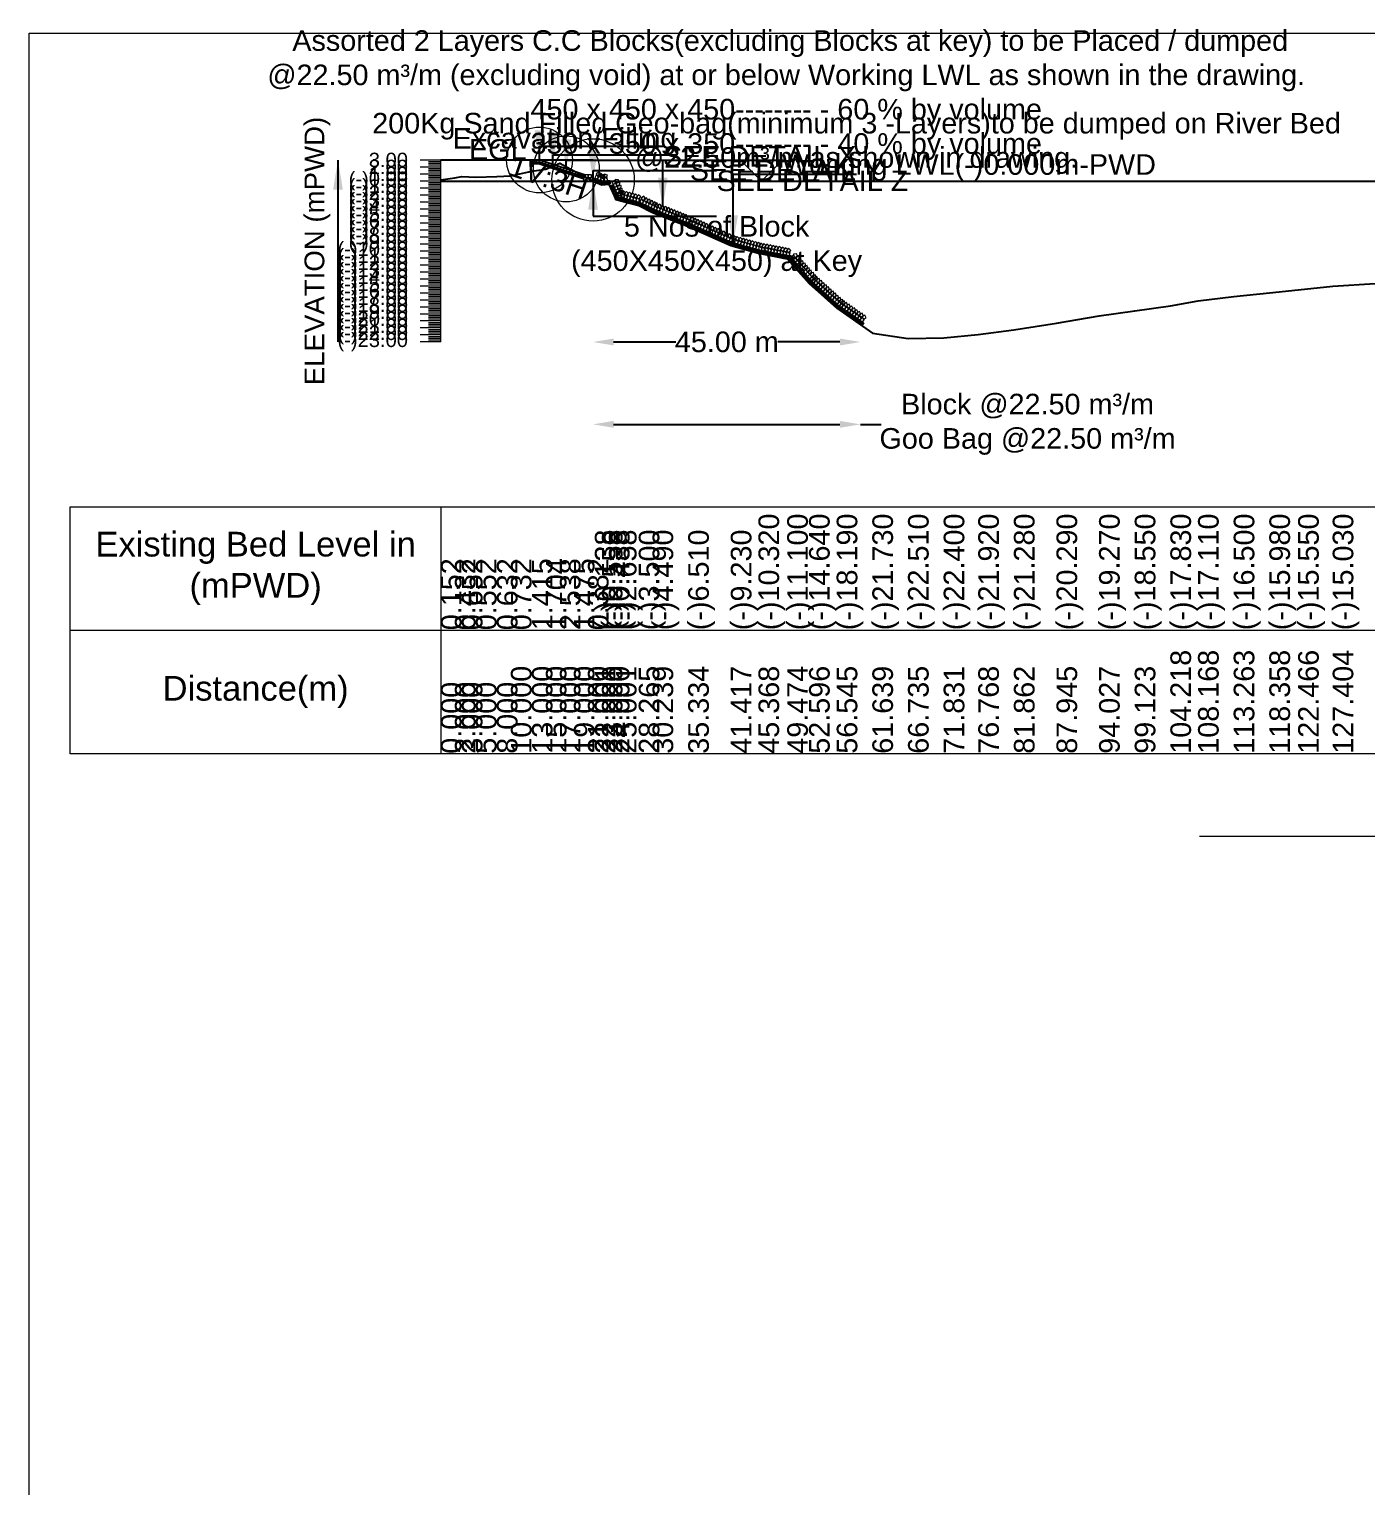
# Model space of a CAD drawing. Header units: inches. Extents: x 89000 to 845000, y -7071 to 31.
# Drawn here: x 595000 to 598249, y -3531 to 9 of the extents above; entities that cross this region are included whole.
import ezdxf

# ---------------------------------------------------------------- set-up
doc = ezdxf.new("R2010")
doc.units = ezdxf.units.IN
doc.header["$LTSCALE"] = 7
doc.header["$MEASUREMENT"] = 0
for name, color, linetype, lineweight in [('Cross section Data Border', 7, 'Continuous', 9), ('Cross Section Labels', 7, 'Continuous', 9), ('Existing_Bed_Level for Xsection', 7, 'Continuous', 25), ('Long Section Labels', 7, 'Continuous', 9)]:
    doc.layers.add(name, color=color, linetype=linetype, lineweight=lineweight)
doc.styles.get("Standard").update_dxf_attribs({"font": 'arial.ttf'})
doc.dimstyles.new('Appron Lebeling Style', dxfattribs={"dimtxt": 50, "dimasz": 50, "dimexe": 0.18, "dimexo": 0.0625, "dimgap": 0.09, "dimtad": 0, "dimtih": 1, "dimtoh": 1, "dimdec": 4, "dimzin": 0, "dimdsep": 46, "dimtxsty": 'Standard', "dimcen": 0.09, "dimse1": 1, "dimse2": 1, "dimadec": 0, "dimazin": 0, "dimtfac": 1, "dimtdec": 4, "dimtofl": 0, "dimtmove": 0, "dimatfit": 3, "dimfxl": 1, "dimtolj": 1, "dimtzin": 0, "dimarcsym": 0})
doc.dimstyles.get("Standard").update_dxf_attribs({"dimtxt": 0.18, "dimasz": 0.18, "dimexe": 0.18, "dimexo": 0.0625, "dimgap": 0.09, "dimtad": 0, "dimtih": 1, "dimtoh": 1, "dimdec": 4, "dimzin": 0, "dimdsep": 46, "dimtxsty": 'Standard', "dimcen": 0.09, "dimadec": 0, "dimazin": 0, "dimtfac": 1, "dimtdec": 4, "dimtofl": 0, "dimtmove": 0, "dimatfit": 3, "dimfxl": 1, "dimtolj": 1, "dimtzin": 0, "dimarcsym": 0})

# ---------------------------------------------------------------- blocks, each defined once
blk = doc.blocks.new('*D327')
at = {"layer": 'Cross Section Labels', "color": 0, "lineweight": -2, "transparency": 16777216}
for p, q in [((596419.5, -750.3), (596570.7, -750.3)), ((596969.1, -750.3), (596817.9, -750.3))]:
    blk.add_line(p, q, dxfattribs=at)
at = {"layer": 'Cross Section Labels', "color": 0, "transparency": 16777216}
for points in [[(596419.5, -742), (596419.5, -758.7), (596369.5, -750.3)], [(596969.1, -742), (596969.1, -758.7), (597019.1, -750.3)]]:
    blk.add_solid(points, dxfattribs=at)
at = {"layer": 'Defpoints', "color": 0, "transparency": 16777216}
for p in [(596369.5, -359.3), (597019.1, -708.7), (597019.1, -750.3)]:
    blk.add_point(p, dxfattribs=at)
at = {"layer": 'Cross Section Labels', "color": 0, "transparency": 16777216, "insert": (596694.3, -750.3), "char_height": 50, "attachment_point": 5}
blk.add_mtext('\\A1;45.00 m', dxfattribs=at)
blk = doc.blocks.new('*D328')
at = {"layer": 'Cross Section Labels', "color": 0, "lineweight": -2, "transparency": 16777216}
for p, q in [((596419.5, -950.3), (596969.1, -950.3)), ((597019.1, -950.3), (597069.1, -950.3))]:
    blk.add_line(p, q, dxfattribs=at)
at = {"layer": 'Cross Section Labels', "color": 0, "transparency": 16777216}
for points in [[(596419.5, -942), (596419.5, -958.7), (596369.5, -950.3)], [(596969.1, -942), (596969.1, -958.7), (597019.1, -950.3)]]:
    blk.add_solid(points, dxfattribs=at)
at = {"layer": 'Defpoints', "color": 0, "transparency": 16777216}
for p in [(596369.5, -359.3), (597019.1, -708.7), (597019.1, -950.3)]:
    blk.add_point(p, dxfattribs=at)
at = {"layer": 'Cross Section Labels', "color": 0, "transparency": 16777216, "insert": (597424.7, -950.3), "char_height": 50, "attachment_point": 5}
blk.add_mtext('\\A1;Block @22.50 m³/m ^JGoo Bag @22.50 m³/m ', dxfattribs=at)

msp = doc.modelspace()

# ---------------------------------------------------------------- linework, layer by layer
at = {"layer": 'Cross section Data Border'}
msp.add_lwpolyline([(595100, -1150.33), (604104.19274, -1150.33), (604104.19274, -1750.33), (595100, -1750.33)], close=True, dxfattribs=at)
for points in [[(596000, -1150.33), (596000, -1750.33)], [(595100, -1450.33), (604104.19274, -1450.33)]]:
    msp.add_lwpolyline(points, dxfattribs=at)
at = {"layer": 'Cross Section Labels'}
for points in [[(595000, 0), (605000, 0), (605000, -7071), (595000, -7071)], [(596778.49726, -359.33), (596828.49726, -309.33), (596728.49726, -309.33)]]:
    msp.add_lwpolyline(points, close=True, dxfattribs=at)
msp.add_lwpolyline([(597842.09637, -1950.33), (600002.09637, -1950.33), (602162.09637, -1950.33)], dxfattribs=at)
for centre, radius in [((596239.44726, -308.33), 80), ((596304.47226, -330.005), 80), ((596369.49726, -356.78), 100)]:
    msp.add_circle(centre, radius, dxfattribs=at)
at = {"layer": 'Existing_Bed_Level for Xsection'}
for points in [[(596369.49726, -308.33), (596000, -308.33)], [(596000, -356.746), (596034.00204, -351.986), (596051.00038, -348.246), (596085.00243, -349.946), (596136.00281, -348.586), (596170.00485, -346.886), (596221.00524, -335.275), (596255.0046, -330.362), (596289.00664, -316.184), (596323.006, -334.255), (596357.00804, -352.836), (596374.00907, -361.676), (596391.00741, -368.816), (596408.00843, -366.776), (596425.00945, -404.516), (596480.50764, -418.83), (596514.05888, -435.66), (596600.68232, -470), (596704.08908, -516.24), (596771.26344, -534.77), (596841.06037, -548.03), (596894.1344, -608.21), (596961.25657, -668.56), (597047.86875, -728.74), (597134.49179, -742), (597221.12339, -740.13), (597305.05543, -731.97), (597391.6603, -721.09), (597495.0634, -704.26), (597598.467, -686.92), (597685.08441, -674.68), (597771.70827, -662.44), (597838.85836, -650.2), (597925.46846, -639.83), (598012.08486, -630.99), (598081.92717, -623.68), (598165.85966, -614.84), (598269.26205, -608.04)], [(596350.37226, -345.305), (596240.2324, -308.59172), (596239.44726, -308.33), (596238.61964, -308.33), (596223.31964, -308.33)], [(596223.31964, -313.43), (596238.61964, -313.43), (596350.37226, -350.68087)], [(596223.31964, -315.13), (596238.34377, -315.13), (596347.99377, -351.68)], [(596223.31964, -316.83), (596238.0679, -316.83), (596346.54726, -352.98979)], [(596000, -359.33), (604004.19274, -359.33)]]:
    msp.add_lwpolyline(points, dxfattribs=at)
at = {"layer": 'Long Section Labels'}
for points in [[(596000, -308.33), (595950, -308.33)], [(596000, -312.58), (595970, -312.58)], [(596000, -316.83), (595970, -316.83)], [(596000, -750.33), (596000, -733.33), (596000, -716.33), (596000, -699.33), (596000, -682.33), (596000, -665.33), (596000, -648.33), (596000, -631.33), (596000, -614.33), (596000, -597.33), (596000, -580.33), (596000, -563.33), (596000, -546.33), (596000, -529.33), (596000, -512.33), (596000, -495.33), (596000, -478.33), (596000, -461.33), (596000, -444.33), (596000, -427.33), (596000, -410.33), (596000, -393.33), (596000, -376.33), (596000, -359.33), (596000, -342.33), (596000, -325.33), (596000, -308.33)], [(596000, -325.33), (595950, -325.33)], [(596000, -342.33), (595950, -342.33)], [(596000, -321.08), (595970, -321.08)], [(596000, -329.58), (595970, -329.58)], [(596000, -333.83), (595970, -333.83)], [(596000, -338.08), (595970, -338.08)], [(596000, -346.58), (595970, -346.58)], [(596000, -350.83), (595970, -350.83)], [(596000, -359.33), (595950, -359.33)], [(596000, -376.33), (595950, -376.33)], [(596000, -355.08), (595970, -355.08)], [(596000, -363.58), (595970, -363.58)], [(596000, -367.83), (595970, -367.83)], [(596000, -372.08), (595970, -372.08)], [(596000, -380.58), (595970, -380.58)], [(596000, -384.83), (595970, -384.83)], [(596000, -389.08), (595970, -389.08)], [(596000, -393.33), (595950, -393.33)], [(596000, -410.33), (595950, -410.33)], [(596000, -397.58), (595970, -397.58)], [(596000, -401.83), (595970, -401.83)], [(596000, -406.08), (595970, -406.08)], [(596000, -414.58), (595970, -414.58)], [(596000, -418.83), (595970, -418.83)], [(596000, -423.08), (595970, -423.08)], [(596000, -427.33), (595950, -427.33)], [(596000, -444.33), (595950, -444.33)], [(596000, -431.58), (595970, -431.58)], [(596000, -435.83), (595970, -435.83)], [(596000, -440.08), (595970, -440.08)], [(596000, -448.58), (595970, -448.58)], [(596000, -452.83), (595970, -452.83)], [(596000, -457.08), (595970, -457.08)], [(596000, -461.33), (595950, -461.33)], [(596000, -478.33), (595950, -478.33)], [(596000, -495.33), (595950, -495.33)], [(596000, -465.58), (595970, -465.58)], [(596000, -469.83), (595970, -469.83)], [(596000, -474.08), (595970, -474.08)], [(596000, -482.58), (595970, -482.58)], [(596000, -486.83), (595970, -486.83)], [(596000, -491.08), (595970, -491.08)], [(596000, -512.33), (595950, -512.33)], [(596000, -529.33), (595950, -529.33)], [(596000, -499.58), (595970, -499.58)], [(596000, -503.83), (595970, -503.83)], [(596000, -508.08), (595970, -508.08)], [(596000, -516.58), (595970, -516.58)], [(596000, -520.83), (595970, -520.83)], [(596000, -525.08), (595970, -525.08)], [(596000, -546.33), (595950, -546.33)], [(596000, -563.33), (595950, -563.33)], [(596000, -533.58), (595970, -533.58)], [(596000, -537.83), (595970, -537.83)], [(596000, -542.08), (595970, -542.08)], [(596000, -550.58), (595970, -550.58)], [(596000, -554.83), (595970, -554.83)], [(596000, -559.08), (595970, -559.08)], [(596000, -580.33), (595950, -580.33)], [(596000, -597.33), (595950, -597.33)], [(596000, -567.58), (595970, -567.58)], [(596000, -571.83), (595970, -571.83)], [(596000, -576.08), (595970, -576.08)], [(596000, -584.58), (595970, -584.58)], [(596000, -588.83), (595970, -588.83)], [(596000, -593.08), (595970, -593.08)], [(596000, -601.58), (595970, -601.58)], [(596000, -614.33), (595950, -614.33)], [(596000, -631.33), (595950, -631.33)], [(596000, -605.83), (595970, -605.83)], [(596000, -610.08), (595970, -610.08)], [(596000, -618.58), (595970, -618.58)], [(596000, -622.83), (595970, -622.83)], [(596000, -627.08), (595970, -627.08)], [(596000, -635.58), (595970, -635.58)], [(596000, -648.33), (595950, -648.33)], [(596000, -665.33), (595950, -665.33)], [(596000, -639.83), (595970, -639.83)], [(596000, -644.08), (595970, -644.08)], [(596000, -652.58), (595970, -652.58)], [(596000, -656.83), (595970, -656.83)], [(596000, -661.08), (595970, -661.08)], [(596000, -669.58), (595970, -669.58)], [(596000, -682.33), (595950, -682.33)], [(596000, -699.33), (595950, -699.33)], [(596000, -673.83), (595970, -673.83)], [(596000, -678.08), (595970, -678.08)], [(596000, -686.58), (595970, -686.58)], [(596000, -690.83), (595970, -690.83)], [(596000, -695.08), (595970, -695.08)], [(596000, -703.58), (595970, -703.58)], [(596000, -707.83), (595970, -707.83)], [(596000, -716.33), (595950, -716.33)], [(596000, -733.33), (595950, -733.33)], [(596000, -712.08), (595970, -712.08)], [(596000, -720.58), (595970, -720.58)], [(596000, -724.83), (595970, -724.83)], [(596000, -729.08), (595970, -729.08)], [(596000, -737.58), (595970, -737.58)], [(596000, -741.83), (595970, -741.83)], [(596000, -750.33), (595950, -750.33)], [(596000, -746.08), (595970, -746.08)]]:
    msp.add_lwpolyline(points, dxfattribs=at)
for points in [[(596223.31964, -308.33), (596218.21964, -308.33), (596218.21964, -315.98), (596223.31964, -315.98)], [(596223.31964, -315.98), (596218.21964, -315.98), (596218.21964, -323.63), (596223.31964, -323.63)], [(596230.96964, -308.33), (596223.31964, -308.33), (596223.31964, -313.43), (596230.96964, -313.43)], [(596238.61964, -308.33), (596230.96964, -308.33), (596230.96964, -313.43), (596238.61964, -313.43)], [(596247.48983, -311.01086), (596240.2324, -308.59172), (596238.61964, -313.43), (596245.87707, -315.84914)], [(596254.74726, -313.43), (596247.48983, -311.01086), (596245.87707, -315.84914), (596253.1345, -318.26828)], [(596262.00468, -315.84914), (596254.74726, -313.43), (596253.1345, -318.26828), (596260.39192, -320.68743)], [(596269.26211, -318.26828), (596262.00468, -315.84914), (596260.39192, -320.68743), (596267.64935, -323.10657)], [(596276.51954, -320.68743), (596269.26211, -318.26828), (596267.64935, -323.10657), (596274.90678, -325.52571)], [(596283.77697, -323.10657), (596276.51954, -320.68743), (596274.90678, -325.52571), (596282.1642, -327.94485)], [(596291.03439, -325.52571), (596283.77697, -323.10657), (596282.1642, -327.94485), (596289.42163, -330.364)], [(596298.29182, -327.94485), (596291.03439, -325.52571), (596289.42163, -330.364), (596296.67906, -332.78314)], [(596305.54925, -330.364), (596298.29182, -327.94485), (596296.67906, -332.78314), (596303.93649, -335.20228)], [(596312.80667, -332.78314), (596305.54925, -330.364), (596303.93649, -335.20228), (596311.19391, -337.62142)], [(596320.0641, -335.20228), (596312.80667, -332.78314), (596311.19391, -337.62142), (596318.45134, -340.04057)], [(596327.32153, -337.62142), (596320.0641, -335.20228), (596318.45134, -340.04057), (596325.70877, -342.45971)], [(596334.57896, -340.04057), (596327.32153, -337.62142), (596325.70877, -342.45971), (596332.96619, -344.87885)], [(596341.83638, -342.45971), (596334.57896, -340.04057), (596332.96619, -344.87885), (596340.22362, -347.29799)], [(596349.09381, -344.87885), (596341.83638, -342.45971), (596340.22362, -347.29799), (596347.48105, -349.71714)], [(596354.19726, -351.68), (596346.54726, -351.68), (596346.54726, -359.33), (596354.19726, -359.33)], [(596358.02226, -344.03), (596350.37226, -344.03), (596350.37226, -351.68), (596358.02226, -351.68)], [(596361.84726, -351.68), (596354.19726, -351.68), (596354.19726, -359.33), (596361.84726, -359.33)], [(596365.67226, -344.03), (596358.02226, -344.03), (596358.02226, -351.68), (596365.67226, -351.68)], [(596369.49726, -351.68), (596361.84726, -351.68), (596361.84726, -359.33), (596369.49726, -359.33)], [(596383.81347, -348.37962), (596377.02618, -344.85044), (596373.497, -351.63773), (596380.28429, -355.16691)], [(596387.46681, -344.38653), (596383.34957, -337.93899), (596376.90202, -342.05623), (596381.01926, -348.50377)], [(596389.74687, -350.58527), (596382.69381, -347.6227), (596379.73124, -354.67575), (596386.7843, -357.63833)], [(596393.06158, -346.30692), (596388.43109, -340.2175), (596382.34167, -344.84799), (596386.97216, -350.93741)], [(596396.79993, -353.54784), (596389.74687, -350.58527), (596386.7843, -357.63833), (596393.83736, -360.6009)], [(596396.85674, -346.41137), (596389.82132, -343.40713), (596386.81708, -350.44254), (596393.85249, -353.44679)], [(596396.09037, -351.76901), (596388.49486, -352.68042), (596389.40626, -360.27593), (596397.00178, -359.36453)], [(596400.11464, -349.26949), (596395.48415, -343.18007), (596389.39473, -347.81056), (596394.02522, -353.89998)], [(596404.45225, -345.49997), (596397.41684, -342.49572), (596394.4126, -349.53113), (596401.44801, -352.53538)], [(596403.68588, -350.8576), (596396.09037, -351.76901), (596397.00178, -359.36453), (596404.59729, -358.45312)], [(596425.04658, -364.86399), (596421.90453, -357.88903), (596414.92957, -361.03109), (596418.07163, -368.00605)], [(596428.18864, -371.83894), (596425.04658, -364.86399), (596418.07163, -368.00605), (596421.21369, -374.981)], [(596431.3307, -378.81389), (596428.18864, -371.83894), (596421.21369, -374.981), (596424.35575, -381.95595)], [(596430.38811, -363.99237), (596431.14993, -356.3804), (596423.53795, -355.61859), (596422.77614, -363.23056)], [(596434.47276, -385.78884), (596431.3307, -378.81389), (596424.35575, -381.95595), (596427.49781, -388.9309)], [(596433.53017, -370.96733), (596434.29199, -363.35535), (596426.68001, -362.59354), (596425.9182, -370.20551)], [(596437.61482, -392.7638), (596434.47276, -385.78884), (596427.49781, -388.9309), (596430.63987, -395.90586)], [(596436.67223, -377.94228), (596437.43404, -370.33031), (596429.82207, -369.56849), (596429.06026, -377.18046)], [(596438.53814, -391.15122), (596431.13055, -389.24067), (596429.22, -396.64825), (596436.62758, -398.5588)], [(596441.19872, -386.43816), (596435.73563, -381.08305), (596430.38052, -386.54614), (596435.84361, -391.90125)], [(596439.81429, -384.91723), (596440.5761, -377.30526), (596432.96413, -376.54344), (596432.20232, -384.15542)], [(596442.95635, -391.89218), (596443.71816, -384.28021), (596436.10619, -383.5184), (596435.34437, -391.13037)], [(596448.6063, -388.34871), (596443.14321, -382.9936), (596437.78811, -388.45669), (596443.25119, -393.8118)], [(596456.01388, -390.25926), (596450.5508, -384.90415), (596445.19569, -390.36724), (596450.65878, -395.72235)], [(596463.42147, -392.16981), (596457.95838, -386.81471), (596452.60327, -392.27779), (596458.06636, -397.6329)], [(596470.82905, -394.08036), (596465.36596, -388.72526), (596460.01086, -394.18834), (596465.47394, -399.54345)], [(596440.75688, -399.73875), (596437.61482, -392.7638), (596430.63987, -395.90586), (596433.78193, -402.88081)], [(596445.94572, -393.06177), (596438.53814, -391.15122), (596436.62758, -398.5588), (596444.03517, -400.46935)], [(596446.09841, -398.86714), (596446.86022, -391.25516), (596439.24825, -390.49335), (596438.48643, -398.10532)], [(596453.3533, -394.97232), (596445.94572, -393.06177), (596444.03517, -400.46935), (596451.44275, -402.3799)], [(596460.76089, -396.88287), (596453.3533, -394.97232), (596451.44275, -402.3799), (596458.85033, -404.29045)], [(596468.16847, -398.79342), (596460.76089, -396.88287), (596458.85033, -404.29045), (596466.25792, -406.20101)], [(596475.57605, -400.70397), (596468.16847, -398.79342), (596466.25792, -406.20101), (596473.6655, -408.11156)], [(596478.23663, -395.99092), (596472.77355, -390.63581), (596467.41844, -396.0989), (596472.88153, -401.454)], [(596482.98364, -402.61453), (596475.57605, -400.70397), (596473.6655, -408.11156), (596481.07309, -410.02211)], [(596485.64422, -397.90147), (596480.18113, -392.54636), (596474.82602, -398.00945), (596480.28911, -403.36456)], [(596493.18619, -406.93166), (596486.34826, -403.50162), (596482.91821, -410.33954), (596489.75614, -413.76959)], [(596496.78104, -402.88584), (596492.57041, -396.49889), (596486.18346, -400.70951), (596490.39408, -407.09646)], [(596500.02412, -410.36171), (596493.18619, -406.93166), (596489.75614, -413.76959), (596496.59407, -417.19964)], [(596503.61896, -406.31589), (596499.40834, -399.92894), (596493.02139, -404.13956), (596497.23201, -410.52651)], [(596506.86205, -413.79176), (596500.02412, -410.36171), (596496.59407, -417.19964), (596503.432, -420.62969)], [(596510.45689, -409.74594), (596506.24627, -403.35898), (596499.85932, -407.56961), (596504.06994, -413.95656)], [(596513.69998, -417.22181), (596506.86205, -413.79176), (596503.432, -420.62969), (596510.26993, -424.05974)], [(596517.29482, -413.17598), (596513.0842, -406.78903), (596506.69725, -410.99965), (596510.90787, -417.38661)], [(596520.5379, -420.65185), (596513.69998, -417.22181), (596510.26993, -424.05974), (596517.10786, -427.48978)], [(596524.13275, -416.60603), (596519.92213, -410.21908), (596513.53518, -414.4297), (596517.7458, -420.81665)], [(596526.31284, -422.96221), (596519.20127, -420.14298), (596516.38204, -427.25455), (596523.49362, -430.07378)], [(596529.54029, -418.61765), (596524.78752, -412.62319), (596518.79305, -417.37596), (596523.54583, -423.37043)], [(596533.42442, -425.78144), (596526.31284, -422.96221), (596523.49362, -430.07378), (596530.60519, -432.89301)], [(596536.65187, -421.43688), (596531.89909, -415.44242), (596525.90462, -420.19519), (596530.6574, -426.18966)], [(596543.76344, -424.25611), (596539.01066, -418.26165), (596533.0162, -423.01442), (596537.76897, -429.00889)], [(596550.87501, -427.07534), (596546.12223, -421.08087), (596540.12777, -425.83365), (596544.88054, -431.82812)], [(596557.98658, -429.89457), (596553.2338, -423.9001), (596547.23934, -428.65288), (596551.99211, -434.64735)], [(596540.53599, -428.60067), (596533.42442, -425.78144), (596530.60519, -432.89301), (596537.71676, -435.71224)], [(596547.64756, -431.4199), (596540.53599, -428.60067), (596537.71676, -435.71224), (596544.82833, -438.53147)], [(596554.75913, -434.23913), (596547.64756, -431.4199), (596544.82833, -438.53147), (596551.9399, -441.3507)], [(596561.8707, -437.05836), (596554.75913, -434.23913), (596551.9399, -441.3507), (596559.05147, -444.16993)], [(596565.09815, -432.7138), (596560.34537, -426.71933), (596554.35091, -431.47211), (596559.10369, -437.46658)], [(596568.98227, -439.87758), (596561.8707, -437.05836), (596559.05147, -444.16993), (596566.16304, -446.98916)], [(596572.20972, -435.53303), (596567.45695, -429.53856), (596561.46248, -434.29134), (596566.21526, -440.28581)], [(596576.09384, -442.69681), (596568.98227, -439.87758), (596566.16304, -446.98916), (596573.27461, -449.80839)], [(596579.32129, -438.35226), (596574.56852, -432.35779), (596568.57405, -437.11057), (596573.32683, -443.10503)], [(596583.20541, -445.51604), (596576.09384, -442.69681), (596573.27461, -449.80839), (596580.38618, -452.62762)], [(596586.43286, -441.17149), (596581.68009, -435.17702), (596575.68562, -439.9298), (596580.4384, -445.92426)], [(596590.31699, -448.33527), (596583.20541, -445.51604), (596580.38618, -452.62762), (596587.49776, -455.44684)], [(596593.54444, -443.99072), (596588.79166, -437.99625), (596582.79719, -442.74903), (596587.54997, -448.74349)], [(596597.42856, -451.1545), (596590.31699, -448.33527), (596587.49776, -455.44684), (596594.60933, -458.26607)], [(596600.65601, -446.80995), (596595.90323, -440.81548), (596589.90876, -445.56826), (596594.66154, -451.56272)], [(596604.54013, -453.97373), (596597.42856, -451.1545), (596594.60933, -458.26607), (596601.7209, -461.0853)], [(596607.76758, -449.62918), (596603.0148, -443.63471), (596597.02034, -448.38749), (596601.77311, -454.38195)], [(596612.21019, -457.27753), (596605.2266, -454.1547), (596602.10378, -461.13829), (596609.08737, -464.26111)], [(596615.62171, -453.07597), (596611.13145, -446.88242), (596604.9379, -451.37268), (596609.42817, -457.56623)], [(596619.19378, -460.40035), (596612.21019, -457.27753), (596609.08737, -464.26111), (596616.07095, -467.38394)], [(596622.6053, -456.19879), (596618.11504, -450.00524), (596611.92149, -454.4955), (596616.41175, -460.68905)], [(596629.58889, -459.32161), (596625.09863, -453.12806), (596618.90508, -457.61832), (596623.39534, -463.81187)], [(596636.57247, -462.44444), (596632.08221, -456.25089), (596625.88866, -460.74115), (596630.37892, -466.9347)], [(596643.55606, -465.56726), (596639.0658, -459.37371), (596632.87225, -463.86397), (596637.36251, -470.05752)], [(596626.17736, -463.52317), (596619.19378, -460.40035), (596616.07095, -467.38394), (596623.05454, -470.50676)], [(596633.16095, -466.646), (596626.17736, -463.52317), (596623.05454, -470.50676), (596630.03813, -473.62958)], [(596640.14454, -469.76882), (596633.16095, -466.646), (596630.03813, -473.62958), (596637.02171, -476.75241)], [(596647.12812, -472.89164), (596640.14454, -469.76882), (596637.02171, -476.75241), (596644.0053, -479.87523)], [(596650.53965, -468.69008), (596646.04938, -462.49653), (596639.85584, -466.98679), (596644.3461, -473.18034)], [(596654.11171, -476.01447), (596647.12812, -472.89164), (596644.0053, -479.87523), (596650.98888, -482.99805)], [(596657.52323, -471.81291), (596653.03297, -465.61936), (596646.83942, -470.10962), (596651.32968, -476.30317)], [(596661.09529, -479.13729), (596654.11171, -476.01447), (596650.98888, -482.99805), (596657.97247, -486.12088)], [(596664.50682, -474.93573), (596660.01656, -468.74218), (596653.82301, -473.23244), (596658.31327, -479.42599)], [(596668.07888, -482.26011), (596661.09529, -479.13729), (596657.97247, -486.12088), (596664.95606, -489.2437)], [(596671.4904, -478.05855), (596667.00014, -471.865), (596660.80659, -476.35526), (596665.29685, -482.54881)], [(596675.06247, -485.38294), (596668.07888, -482.26011), (596664.95606, -489.2437), (596671.93964, -492.36652)], [(596678.47399, -481.18138), (596673.98373, -474.98783), (596667.79018, -479.47809), (596672.28044, -485.67164)], [(596682.04605, -488.50576), (596675.06247, -485.38294), (596671.93964, -492.36652), (596678.92323, -495.48934)], [(596685.45758, -484.3042), (596680.96732, -478.11065), (596674.77377, -482.60091), (596679.26403, -488.79446)], [(596689.02964, -491.62858), (596682.04605, -488.50576), (596678.92323, -495.48934), (596685.90682, -498.61217)], [(596692.44116, -487.42702), (596687.9509, -481.23347), (596681.75735, -485.72373), (596686.24761, -491.91728)], [(596696.01323, -494.7514), (596689.02964, -491.62858), (596685.90682, -498.61217), (596692.8904, -501.73499)], [(596699.42475, -490.54984), (596694.93449, -484.35629), (596688.74094, -488.84656), (596693.2312, -495.04011)], [(596702.99681, -497.87423), (596696.01323, -494.7514), (596692.8904, -501.73499), (596699.87399, -504.85781)], [(596706.40833, -493.67267), (596701.91807, -487.47912), (596695.72452, -491.96938), (596700.21479, -498.16293)], [(596713.39192, -496.79549), (596708.90166, -490.60194), (596702.70811, -495.0922), (596707.19837, -501.28575)], [(596717.72866, -497.64949), (596712.35597, -492.2037), (596706.91018, -497.57639), (596712.28287, -503.02218)], [(596725.10323, -499.68376), (596719.73054, -494.23797), (596714.28474, -499.61066), (596719.65743, -505.05645)], [(596709.9804, -500.99705), (596702.99681, -497.87423), (596699.87399, -504.85781), (596706.85757, -507.98064)], [(596714.98957, -502.31736), (596707.615, -500.28309), (596705.58073, -507.65766), (596712.9553, -509.69193)], [(596722.36414, -504.35163), (596714.98957, -502.31736), (596712.9553, -509.69193), (596720.32987, -511.72619)], [(596729.7387, -506.3859), (596722.36414, -504.35163), (596720.32987, -511.72619), (596727.70443, -513.76046)], [(596732.4778, -501.71803), (596727.10511, -496.27223), (596721.65931, -501.64492), (596727.032, -507.09072)], [(596737.11327, -508.42017), (596729.7387, -506.3859), (596727.70443, -513.76046), (596735.079, -515.79473)], [(596739.85237, -503.7523), (596734.47968, -498.3065), (596729.03388, -503.67919), (596734.40657, -509.12499)], [(596744.48784, -510.45443), (596737.11327, -508.42017), (596735.079, -515.79473), (596742.45357, -517.829)], [(596747.22693, -505.78657), (596741.85424, -500.34077), (596736.40845, -505.71346), (596741.78114, -511.15926)], [(596751.86241, -512.4887), (596744.48784, -510.45443), (596742.45357, -517.829), (596749.82814, -519.86327)], [(596754.6015, -507.82084), (596749.22881, -502.37504), (596743.78301, -507.74773), (596749.1557, -513.19353)], [(596759.23697, -514.52297), (596751.86241, -512.4887), (596749.82814, -519.86327), (596757.20271, -521.89754)], [(596761.97607, -509.85511), (596756.60338, -504.40931), (596751.15758, -509.782), (596756.53027, -515.2278)], [(596766.61154, -516.55724), (596759.23697, -514.52297), (596757.20271, -521.89754), (596764.57727, -523.93181)], [(596769.35064, -511.88938), (596763.97795, -506.44358), (596758.53215, -511.81627), (596763.90484, -517.26207)], [(596773.98611, -518.59151), (596766.61154, -516.55724), (596764.57727, -523.93181), (596771.95184, -525.96608)], [(596776.7252, -513.92365), (596771.35251, -508.47785), (596765.90672, -513.85054), (596771.27941, -519.29634)], [(596780.17698, -519.85149), (596772.6614, -518.42368), (596771.2336, -525.93926), (596778.74917, -527.36706)], [(596782.52739, -514.97633), (596776.72963, -509.9855), (596771.73879, -515.78326), (596777.53656, -520.7741)], [(596787.69255, -521.27929), (596780.17698, -519.85149), (596778.74917, -527.36706), (596786.26475, -528.79487)], [(596790.04297, -516.40414), (596784.2452, -511.4133), (596779.25437, -517.21107), (596785.05213, -522.2019)], [(596795.20813, -522.7071), (596787.69255, -521.27929), (596786.26475, -528.79487), (596793.78032, -530.22268)], [(596797.55854, -517.83195), (596791.76078, -512.84111), (596786.76994, -518.63888), (596792.56771, -523.62971)], [(596802.7237, -524.13491), (596795.20813, -522.7071), (596793.78032, -530.22268), (596801.2959, -531.65048)], [(596805.07412, -519.25975), (596799.27635, -514.26892), (596794.28552, -520.06668), (596800.08328, -525.05752)], [(596810.23928, -525.56272), (596802.7237, -524.13491), (596801.2959, -531.65048), (596808.81147, -533.07829)], [(596812.58969, -520.68756), (596806.79193, -515.69672), (596801.8011, -521.49449), (596807.59886, -526.48532)], [(596817.75485, -526.99052), (596810.23928, -525.56272), (596808.81147, -533.07829), (596816.32705, -534.5061)], [(596820.10527, -522.11537), (596814.3075, -517.12453), (596809.31667, -522.9223), (596815.11443, -527.91313)], [(596825.27043, -528.41833), (596817.75485, -526.99052), (596816.32705, -534.5061), (596823.84262, -535.9339)], [(596827.62084, -523.54317), (596821.82308, -518.55234), (596816.83225, -524.3501), (596822.63001, -529.34094)], [(596832.786, -529.84614), (596825.27043, -528.41833), (596823.84262, -535.9339), (596831.3582, -537.36171)], [(596835.13642, -524.97098), (596829.33865, -519.98015), (596824.34782, -525.77791), (596830.14558, -530.76874)], [(596840.30158, -531.27394), (596832.786, -529.84614), (596831.3582, -537.36171), (596838.87377, -538.78952)], [(596842.65199, -526.39879), (596836.85423, -521.40795), (596831.8634, -527.20572), (596837.66116, -532.19655)], [(596850.16757, -527.82659), (596844.3698, -522.83576), (596839.37897, -528.63352), (596845.17674, -533.62436)], [(596847.81715, -532.70175), (596840.30158, -531.27394), (596838.87377, -538.78952), (596846.38935, -540.21732)], [(596860.85873, -545.80566), (596855.79871, -540.06817), (596850.06122, -545.12819), (596855.12124, -550.86568)], [(596865.91874, -551.54315), (596860.85873, -545.80566), (596855.12124, -550.86568), (596860.18125, -556.60316)], [(596865.70534, -543.39694), (596864.18749, -535.89903), (596856.68959, -537.41688), (596858.20743, -544.91479)], [(596870.97875, -557.28064), (596865.91874, -551.54315), (596860.18125, -556.60316), (596865.24126, -562.34065)], [(596870.76535, -549.13443), (596869.24751, -541.63652), (596861.7496, -543.15437), (596863.26744, -550.65228)], [(596876.03877, -563.01813), (596870.97875, -557.28064), (596865.24126, -562.34065), (596870.30128, -568.07814)], [(596875.82537, -554.87192), (596874.30752, -547.37401), (596866.80961, -548.89186), (596868.32746, -556.38977)], [(596881.09878, -568.75561), (596876.03877, -563.01813), (596870.30128, -568.07814), (596875.36129, -573.81563)], [(596880.88538, -560.60941), (596879.36753, -553.1115), (596871.86963, -554.62934), (596873.38747, -562.12725)], [(596885.94539, -566.34689), (596884.42755, -558.84899), (596876.92964, -560.36683), (596878.44748, -567.86474)], [(596891.00541, -572.08438), (596889.48756, -564.58647), (596881.98965, -566.10432), (596883.5075, -573.60223)], [(596886.15879, -574.4931), (596881.09878, -568.75561), (596875.36129, -573.81563), (596880.4213, -579.55311)], [(596891.21881, -580.23059), (596886.15879, -574.4931), (596880.4213, -579.55311), (596885.48132, -585.2906)], [(596896.27882, -585.96808), (596891.21881, -580.23059), (596885.48132, -585.2906), (596890.54133, -591.02809)], [(596896.06542, -577.82187), (596894.54757, -570.32396), (596887.04966, -571.84181), (596888.56751, -579.33972)], [(596901.33883, -591.70556), (596896.27882, -585.96808), (596890.54133, -591.02809), (596895.60134, -596.76558)], [(596901.12543, -583.55936), (596899.60759, -576.06145), (596892.10968, -577.57929), (596893.62752, -585.0772)], [(596906.39884, -597.44305), (596901.33883, -591.70556), (596895.60134, -596.76558), (596900.66136, -602.50307)], [(596906.18545, -589.29685), (596904.6676, -581.79894), (596897.16969, -583.31678), (596898.68754, -590.81469)], [(596910.76215, -601.21356), (596905.07343, -596.09879), (596899.95865, -601.78751), (596905.64738, -606.90229)], [(596911.24546, -595.03433), (596909.72761, -587.53642), (596902.2297, -589.05427), (596903.74755, -596.55218)], [(596916.45088, -606.32833), (596910.76215, -601.21356), (596905.64738, -606.90229), (596911.33611, -612.01706)], [(596915.29818, -598.26127), (596912.92463, -590.9888), (596905.65217, -593.36235), (596908.02572, -600.63482)], [(596920.98691, -603.37604), (596918.61336, -596.10357), (596911.34089, -598.47712), (596913.71444, -605.74959)], [(596926.67563, -608.49081), (596924.30208, -601.21835), (596917.02962, -603.5919), (596919.40317, -610.86436)], [(596922.1396, -611.4431), (596916.45088, -606.32833), (596911.33611, -612.01706), (596917.02483, -617.13183)], [(596927.82833, -616.55788), (596922.1396, -611.4431), (596917.02483, -617.13183), (596922.71356, -622.2466)], [(596933.51706, -621.67265), (596927.82833, -616.55788), (596922.71356, -622.2466), (596928.40228, -627.36137)], [(596932.36436, -613.60558), (596929.99081, -606.33312), (596922.71835, -608.70667), (596925.0919, -615.97913)], [(596939.20578, -626.78742), (596933.51706, -621.67265), (596928.40228, -627.36137), (596934.09101, -632.47615)], [(596938.05309, -618.72036), (596935.67954, -611.44789), (596928.40707, -613.82144), (596930.78062, -621.09391)], [(596944.89451, -631.90219), (596939.20578, -626.78742), (596934.09101, -632.47615), (596939.77974, -637.59092)], [(596943.74181, -623.83513), (596941.36826, -616.56266), (596934.0958, -618.93621), (596936.46935, -626.20868)], [(596950.58323, -637.01696), (596944.89451, -631.90219), (596939.77974, -637.59092), (596945.46846, -642.70569)], [(596949.43054, -628.9499), (596947.05699, -621.67744), (596939.78452, -624.05099), (596942.15807, -631.32345)], [(596956.27196, -642.13174), (596950.58323, -637.01696), (596945.46846, -642.70569), (596951.15719, -647.82046)], [(596955.11927, -634.06467), (596952.74572, -626.79221), (596945.47325, -629.16576), (596947.8468, -636.43822)], [(596960.80799, -639.17945), (596958.43444, -631.90698), (596951.16198, -634.28053), (596953.53553, -641.553)], [(596966.49672, -644.29422), (596964.12317, -637.02175), (596956.8507, -639.3953), (596959.22425, -646.66777)], [(596961.96069, -647.24651), (596956.27196, -642.13174), (596951.15719, -647.82046), (596956.84591, -652.93524)], [(596967.64941, -652.36128), (596961.96069, -647.24651), (596956.84591, -652.93524), (596962.53464, -658.05001)], [(596973.33814, -657.47605), (596967.64941, -652.36128), (596962.53464, -658.05001), (596968.22337, -663.16478)], [(596972.18544, -649.40899), (596969.81189, -642.13652), (596962.53943, -644.51007), (596964.91298, -651.78254)], [(596978.14336, -660.42055), (596971.86099, -656.05543), (596967.49587, -662.3378), (596973.77824, -666.70292)], [(596977.87417, -654.52376), (596975.50062, -647.2513), (596968.22815, -649.62485), (596970.6017, -656.89731)], [(596982.27565, -656.92544), (596979.01338, -650.0059), (596972.09383, -653.26817), (596975.35611, -660.18771)], [(596984.42573, -664.78568), (596978.14336, -660.42055), (596973.77824, -666.70292), (596980.06061, -671.06805)], [(596988.55802, -661.29056), (596985.29575, -654.37102), (596978.3762, -657.63329), (596981.63848, -664.55284)], [(596990.7081, -669.1508), (596984.42573, -664.78568), (596980.06061, -671.06805), (596986.34298, -675.43317)], [(596994.84039, -665.65569), (596991.57812, -658.73615), (596984.65857, -661.99842), (596987.92085, -668.91796)], [(596996.99048, -673.51593), (596990.7081, -669.1508), (596986.34298, -675.43317), (596992.62535, -679.7983)], [(597001.12276, -670.02082), (596997.86049, -663.10127), (596990.94094, -666.36355), (596994.20322, -673.28309)], [(597007.40513, -674.38594), (597004.14286, -667.4664), (596997.22332, -670.72867), (597000.48559, -677.64821)], [(597013.6875, -678.75107), (597010.42523, -671.83152), (597003.50569, -675.0938), (597006.76796, -682.01334)], [(597003.27285, -677.88105), (596996.99048, -673.51593), (596992.62535, -679.7983), (596998.90772, -684.16343)], [(597009.55522, -682.24618), (597003.27285, -677.88105), (596998.90772, -684.16343), (597005.19009, -688.52855)], [(597015.83759, -686.61131), (597009.55522, -682.24618), (597005.19009, -688.52855), (597011.47246, -692.89368)], [(597019.96987, -683.11619), (597016.7076, -676.19665), (597009.78806, -679.45892), (597013.05033, -686.37847)], [(597022.11996, -690.97643), (597015.83759, -686.61131), (597011.47246, -692.89368), (597017.75483, -697.2588)], [(597026.25224, -687.48132), (597022.98997, -680.56178), (597016.07043, -683.82405), (597019.3327, -690.74359)], [(597028.40233, -695.34156), (597022.11996, -690.97643), (597017.75483, -697.2588), (597024.0372, -701.62393)], [(597032.53461, -691.84645), (597029.27234, -684.9269), (597022.3528, -688.18918), (597025.61507, -695.10872)]]:
    msp.add_lwpolyline(points, close=True, dxfattribs=at)
for centre, major_axis in [((596377.33471, -355.23641), (5.21613, -2.19099)), ((596375.09632, -360.56539), (5.21613, -2.19099)), ((596376.21551, -357.9009), (5.21613, -2.19099)), ((596385.52858, -364.94737), (5.21613, -2.19099)), ((596386.64777, -362.28288), (5.21613, -2.19099)), ((596387.76697, -359.61839), (5.21613, -2.19099)), ((596394.8784, -361.07468), (5.6173, 0.67404)), ((596395.22271, -363.9441), (5.6173, 0.67404)), ((596395.56702, -366.81351), (5.6173, 0.67404)), ((596406.11301, -359.72661), (5.6173, 0.67404)), ((596406.45732, -362.59603), (5.6173, 0.67404)), ((596406.80163, -365.46544), (5.6173, 0.67404)), ((596413.54537, -375.54911), (2.32373, -5.15836)), ((596416.18035, -374.36211), (2.32373, -5.15836)), ((596418.19282, -385.86584), (2.32373, -5.15836)), ((596418.81533, -373.17511), (2.32373, -5.15836)), ((596420.82781, -384.67884), (2.32373, -5.15836)), ((596423.46279, -383.49184), (2.32373, -5.15836)), ((596428.11024, -393.80857), (2.32373, -5.15836)), ((596422.84028, -396.18257), (2.32373, -5.15836)), ((596425.47526, -394.99557), (2.32373, -5.15836)), ((596428.10697, -403.82262), (5.47832, -1.41296)), ((596428.82873, -401.0242), (5.47832, -1.41296)), ((596429.55049, -398.22578), (5.47832, -1.41296)), ((596439.0636, -406.64854), (5.47832, -1.41296)), ((596439.78537, -403.85012), (5.47832, -1.41296)), ((596440.50713, -401.05169), (5.47832, -1.41296)), ((596450.02024, -409.47445), (5.47832, -1.41296)), ((596450.74201, -406.67603), (5.47832, -1.41296)), ((596451.46377, -403.87761), (5.47832, -1.41296)), ((596460.97688, -412.30037), (5.47832, -1.41296)), ((596461.69865, -409.50195), (5.47832, -1.41296)), ((596462.42041, -406.70353), (5.47832, -1.41296)), ((596471.93352, -415.12629), (5.47832, -1.41296)), ((596472.65529, -412.32787), (5.47832, -1.41296)), ((596473.37705, -409.52945), (5.47832, -1.41296)), ((596483.02171, -418.4745), (5.05703, -2.53671)), ((596484.31751, -415.89128), (5.05703, -2.53671)), ((596485.6133, -413.30807), (5.05703, -2.53671)), ((596493.13577, -423.54792), (5.05703, -2.53671)), ((596494.43156, -420.96471), (5.05703, -2.53671)), ((596495.72736, -418.38149), (5.05703, -2.53671)), ((596504.54562, -426.03813), (5.05703, -2.53671)), ((596505.84141, -423.45491), (5.05703, -2.53671)), ((596503.24982, -428.62134), (5.05703, -2.53671)), ((596513.36388, -433.69477), (5.05703, -2.53671)), ((596514.65968, -431.11155), (5.05703, -2.53671)), ((596515.95547, -428.52833), (5.05703, -2.53671)), ((596523.71357, -437.93299), (5.2594, -2.08498)), ((596524.77861, -435.2464), (5.2594, -2.08498)), ((596525.84365, -432.5598), (5.2594, -2.08498)), ((596534.23237, -442.10294), (5.2594, -2.08498)), ((596535.29741, -439.41635), (5.2594, -2.08498)), ((596536.36245, -436.72976), (5.2594, -2.08498)), ((596544.75117, -446.2729), (5.2594, -2.08498)), ((596545.81622, -443.5863), (5.2594, -2.08498)), ((596546.88126, -440.89971), (5.2594, -2.08498)), ((596555.26998, -450.44285), (5.2594, -2.08498)), ((596556.33502, -447.75626), (5.2594, -2.08498)), ((596557.40006, -445.06966), (5.2594, -2.08498)), ((596565.78878, -454.61281), (5.2594, -2.08498)), ((596566.85382, -451.92621), (5.2594, -2.08498)), ((596567.91887, -449.23962), (5.2594, -2.08498)), ((596576.30759, -458.78276), (5.2594, -2.08498)), ((596577.37263, -456.09617), (5.2594, -2.08498)), ((596578.43767, -453.40957), (5.2594, -2.08498)), ((596586.82639, -462.95271), (5.2594, -2.08498)), ((596587.89143, -460.26612), (5.2594, -2.08498)), ((596588.95647, -457.57953), (5.2594, -2.08498)), ((596599.47528, -461.74948), (5.2594, -2.08498)), ((596597.34519, -467.12267), (5.2594, -2.08498)), ((596598.41024, -464.43607), (5.2594, -2.08498)), ((596607.80168, -471.60065), (5.16475, -2.3095)), ((596608.98141, -468.9624), (5.16475, -2.3095)), ((596610.16115, -466.32416), (5.16475, -2.3095)), ((596618.13118, -476.21965), (5.16475, -2.3095)), ((596619.31091, -473.58141), (5.16475, -2.3095)), ((596620.49065, -470.94316), (5.16475, -2.3095)), ((596628.46068, -480.83865), (5.16475, -2.3095)), ((596629.64041, -478.20041), (5.16475, -2.3095)), ((596630.82015, -475.56217), (5.16475, -2.3095)), ((596638.79018, -485.45766), (5.16475, -2.3095)), ((596639.96991, -482.81941), (5.16475, -2.3095)), ((596641.14965, -480.18117), (5.16475, -2.3095)), ((596649.11968, -490.07666), (5.16475, -2.3095)), ((596650.29941, -487.43841), (5.16475, -2.3095)), ((596651.47915, -484.80017), (5.16475, -2.3095)), ((596659.44918, -494.69566), (5.16475, -2.3095)), ((596660.62891, -492.05742), (5.16475, -2.3095)), ((596661.80865, -489.41917), (5.16475, -2.3095)), ((596670.95841, -496.67642), (5.16475, -2.3095)), ((596672.13815, -494.03818), (5.16475, -2.3095)), ((596682.46765, -498.65718), (5.16475, -2.3095)), ((596669.77868, -499.31466), (5.16475, -2.3095)), ((596680.10818, -503.93367), (5.16475, -2.3095)), ((596681.28791, -501.29542), (5.16475, -2.3095)), ((596690.43768, -508.55267), (5.16475, -2.3095)), ((596691.61741, -505.91442), (5.16475, -2.3095)), ((596692.79715, -503.27618), (5.16475, -2.3095)), ((596700.76718, -513.17167), (5.16475, -2.3095)), ((596701.94691, -510.53343), (5.16475, -2.3095)), ((596703.12665, -507.89518), (5.16475, -2.3095)), ((596711.25037, -516.71647), (5.4539, -1.50446)), ((596712.01887, -513.93052), (5.4539, -1.50446)), ((596712.78737, -511.14457), (5.4539, -1.50446)), ((596722.15817, -519.72538), (5.4539, -1.50446)), ((596722.92667, -516.93943), (5.4539, -1.50446)), ((596723.69517, -514.15348), (5.4539, -1.50446)), ((596733.06598, -522.73429), (5.4539, -1.50446)), ((596733.83448, -519.94834), (5.4539, -1.50446)), ((596734.60298, -517.16239), (5.4539, -1.50446)), ((596743.97378, -525.7432), (5.4539, -1.50446)), ((596744.74228, -522.95725), (5.4539, -1.50446)), ((596745.51078, -520.1713), (5.4539, -1.50446)), ((596754.88159, -528.75211), (5.4539, -1.50446)), ((596755.65009, -525.96616), (5.4539, -1.50446)), ((596756.41859, -523.18021), (5.4539, -1.50446)), ((596765.78939, -531.76102), (5.4539, -1.50446)), ((596766.55789, -528.97507), (5.4539, -1.50446)), ((596767.32639, -526.18912), (5.4539, -1.50446)), ((596777.21859, -531.48882), (5.55819, -1.05594)), ((596777.75798, -528.6496), (5.55819, -1.05594)), ((596788.87435, -530.76149), (5.55819, -1.05594)), ((596799.99072, -532.87337), (5.55819, -1.05594)), ((596776.67919, -534.32804), (5.55819, -1.05594)), ((596787.79556, -536.43992), (5.55819, -1.05594)), ((596788.33496, -533.6007), (5.55819, -1.05594)), ((596798.91193, -538.55181), (5.55819, -1.05594)), ((596799.45133, -535.71259), (5.55819, -1.05594)), ((596810.0283, -540.66369), (5.55819, -1.05594)), ((596810.5677, -537.82447), (5.55819, -1.05594)), ((596811.10709, -534.98526), (5.55819, -1.05594)), ((596821.14467, -542.77558), (5.55819, -1.05594)), ((596821.68407, -539.93636), (5.55819, -1.05594)), ((596822.22346, -537.09714), (5.55819, -1.05594)), ((596832.26104, -544.88746), (5.55819, -1.05594)), ((596832.80044, -542.04824), (5.55819, -1.05594)), ((596833.33983, -539.20903), (5.55819, -1.05594)), ((596843.52254, -548.63719), (3.74216, -4.24319)), ((596845.69003, -546.72563), (3.74216, -4.24319)), ((596847.85753, -544.81407), (3.74216, -4.24319)), ((596851.00686, -557.12357), (3.74216, -4.24319)), ((596853.17435, -555.21201), (3.74216, -4.24319)), ((596855.34185, -553.30045), (3.74216, -4.24319)), ((596858.49118, -565.60996), (3.74216, -4.24319)), ((596860.65868, -563.6984), (3.74216, -4.24319)), ((596862.82617, -561.78683), (3.74216, -4.24319)), ((596870.31049, -570.27322), (3.74216, -4.24319)), ((596865.9755, -574.09634), (3.74216, -4.24319)), ((596868.143, -572.18478), (3.74216, -4.24319)), ((596873.45982, -582.58272), (3.74216, -4.24319)), ((596875.62732, -580.67116), (3.74216, -4.24319)), ((596877.79481, -578.7596), (3.74216, -4.24319)), ((596880.94415, -591.0691), (3.74216, -4.24319)), ((596883.11164, -589.15754), (3.74216, -4.24319)), ((596885.27914, -587.24598), (3.74216, -4.24319)), ((596888.42847, -599.55548), (3.74216, -4.24319)), ((596890.59596, -597.64392), (3.74216, -4.24319)), ((596892.76346, -595.73236), (3.74216, -4.24319)), ((596897.81372, -605.68855), (4.20713, -3.78266)), ((596899.74597, -603.53947), (4.20713, -3.78266)), ((596895.88148, -607.83762), (4.20713, -3.78266)), ((596904.29573, -615.40294), (4.20713, -3.78266)), ((596906.22798, -613.25386), (4.20713, -3.78266)), ((596908.16023, -611.10479), (4.20713, -3.78266)), ((596912.70999, -622.96825), (4.20713, -3.78266)), ((596914.64224, -620.81918), (4.20713, -3.78266)), ((596916.57449, -618.67011), (4.20713, -3.78266)), ((596921.12425, -630.53357), (4.20713, -3.78266)), ((596923.0565, -628.3845), (4.20713, -3.78266)), ((596924.98874, -626.23542), (4.20713, -3.78266)), ((596929.53851, -638.09889), (4.20713, -3.78266)), ((596931.47075, -635.94981), (4.20713, -3.78266)), ((596933.403, -633.80074), (4.20713, -3.78266)), ((596941.81726, -641.36606), (4.20713, -3.78266)), ((596937.95277, -645.6642), (4.20713, -3.78266)), ((596939.88501, -643.51513), (4.20713, -3.78266)), ((596946.36702, -653.22952), (4.20713, -3.78266)), ((596948.29927, -651.08045), (4.20713, -3.78266)), ((596950.23152, -648.93137), (4.20713, -3.78266)), ((596954.78128, -660.79484), (4.20713, -3.78266)), ((596956.71353, -658.64576), (4.20713, -3.78266)), ((596958.64578, -656.49669), (4.20713, -3.78266)), ((596963.15546, -668.11982), (4.64616, -3.22825)), ((596964.80451, -665.74648), (4.64616, -3.22825)), ((596966.45356, -663.37314), (4.64616, -3.22825)), ((596972.44778, -674.57633), (4.64616, -3.22825)), ((596974.09683, -672.20299), (4.64616, -3.22825)), ((596975.74588, -669.82965), (4.64616, -3.22825)), ((596985.0382, -676.28615), (4.64616, -3.22825)), ((596981.74011, -681.03283), (4.64616, -3.22825)), ((596983.38916, -678.65949), (4.64616, -3.22825)), ((596991.03243, -687.48934), (4.64616, -3.22825)), ((596992.68148, -685.116), (4.64616, -3.22825)), ((596994.33053, -682.74266), (4.64616, -3.22825)), ((597000.32476, -693.94585), (4.64616, -3.22825)), ((597001.9738, -691.57251), (4.64616, -3.22825)), ((597003.62285, -689.19917), (4.64616, -3.22825)), ((597009.61708, -700.40235), (4.64616, -3.22825)), ((597011.26613, -698.02901), (4.64616, -3.22825)), ((597012.91517, -695.65567), (4.64616, -3.22825)), ((597018.9094, -706.85886), (4.64616, -3.22825)), ((597020.55845, -704.48552), (4.64616, -3.22825)), ((597022.2075, -702.11218), (4.64616, -3.22825))]:
    msp.add_ellipse(centre, major_axis=major_axis, ratio=0.255, dxfattribs=at)

# ---------------------------------------------------------------- texts
at = {"layer": 'Cross section Data Border', "char_height": 60, "width": 800, "attachment_point": 5}
for s, insert in [('Existing Bed Level in (mPWD)', (595550, -1300.33)), ('Distance(m)', (595550, -1600.33))]:
    msp.add_mtext(s, dxfattribs=dict(at, insert=insert))
at = {"layer": 'Cross Section Labels', "char_height": 50}
for s, insert, attachment_point in [(' Assorted 2 Layers C.C Blocks(excluding Blocks at key) to be Placed / dumped^J@22.50 m³/m (excluding void) at or below Working LWL as shown in the drawing.^J450 x 450 x 450-------- - 60 % by volume^J350 x 350 x 350-------- - 40 % by volume', (596838.63039, -308.33), 8), ('200Kg Sand Filled Geo-bag(minimum 3 -Layers)to be dumped on River Bed^J@22.50m³/m as shown in drawing.', (597009.48136, -342.33), 8), ('Excavation/Filling', (596571.95976, -295.58), 9), ('EGL', (596208.01964, -308.33), 9), ('SEE DETAIL X', (596539.44726, -274.33), 1), ('SEE DETAIL Y', (596604.47226, -308.33), 1), ('Working LWL(-)0.000m-PWD', (596828.49726, -359.33), 7), ('SEE DETAIL Z', (596669.49726, -333.83), 1), ('5 Nos of Block ^J(450X450X450) at Key', (596669.49726, -444.33), 2)]:
    msp.add_mtext(s, dxfattribs=dict(at, insert=insert, attachment_point=attachment_point))
at = {"layer": 'Cross Section Labels', "insert": (596269.27182, -327.23131), "char_height": 50, "attachment_point": 2, "rotation": 341.56505118}
msp.add_mtext('1V:3H', dxfattribs=at)
at = {"layer": 'Long Section Labels', "rotation": 90}
for s, insert, char_height, attachment_point in [('ELEVATION (mPWD)', (595700, -529.33), 48, 5), ('(-)10.320', (596771.26344, -1450.33), 50, 1), ('(-)11.100', (596841.06037, -1450.33), 50, 1), ('(-)14.640', (596894.1344, -1450.33), 50, 1), ('(-)18.190', (596961.25657, -1450.33), 50, 1), ('(-)21.730', (597047.86875, -1450.33), 50, 1), ('(-)22.510', (597134.49179, -1450.33), 50, 1), ('(-)22.400', (597221.12339, -1450.33), 50, 1), ('(-)21.920', (597305.05543, -1450.33), 50, 1), ('(-)21.280', (597391.6603, -1450.33), 50, 1), ('(-)20.290', (597495.0634, -1450.33), 50, 1), ('(-)19.270', (597598.467, -1450.33), 50, 1), ('(-)18.550', (597685.08441, -1450.33), 50, 1), ('(-)17.830', (597771.70827, -1450.33), 50, 1), ('(-)17.110', (597838.85836, -1450.33), 50, 1), ('(-)16.500', (597925.46846, -1450.33), 50, 1), ('(-)15.980', (598012.08486, -1450.33), 50, 1), ('(-)15.550', (598081.92717, -1450.33), 50, 1), ('(-)15.030', (598165.85966, -1450.33), 50, 1), ('(-)0.138', (596374.00907, -1450.33), 50, 1), ('(-)0.558', (596391.00741, -1450.33), 50, 1), ('(-)0.438', (596408.00843, -1450.33), 50, 1), ('(-)2.658', (596425.00945, -1450.33), 50, 1), ('(-)3.500', (596480.50764, -1450.33), 50, 1), ('(-)4.490', (596514.05888, -1450.33), 50, 1), ('(-)6.510', (596600.68232, -1450.33), 50, 1), ('(-)9.230', (596704.08908, -1450.33), 50, 1), ('0.152', (596000, -1450.33), 50, 1), ('0.432', (596034.00204, -1450.33), 50, 1), ('0.652', (596051.00038, -1450.33), 50, 1), ('0.552', (596085.00243, -1450.33), 50, 1), ('0.632', (596136.00281, -1450.33), 50, 1), ('0.732', (596170.00485, -1450.33), 50, 1), ('1.415', (596221.00524, -1450.33), 50, 1), ('1.704', (596255.0046, -1450.33), 50, 1), ('2.538', (596289.00664, -1450.33), 50, 1), ('1.475', (596323.006, -1450.33), 50, 1), ('0.382', (596357.00804, -1450.33), 50, 1), ('104.218', (597771.70827, -1750.33), 50, 1), ('108.168', (597838.85836, -1750.33), 50, 1), ('113.263', (597925.46846, -1750.33), 50, 1), ('118.358', (598012.08486, -1750.33), 50, 1), ('122.466', (598081.92717, -1750.33), 50, 1), ('127.404', (598165.85966, -1750.33), 50, 1), ('10.000', (596170.00485, -1750.33), 50, 1), ('13.000', (596221.00524, -1750.33), 50, 1), ('15.000', (596255.0046, -1750.33), 50, 1), ('17.000', (596289.00664, -1750.33), 50, 1), ('19.000', (596323.006, -1750.33), 50, 1), ('21.000', (596357.00804, -1750.33), 50, 1), ('22.001', (596374.00907, -1750.33), 50, 1), ('23.000', (596391.00741, -1750.33), 50, 1), ('24.000', (596408.00843, -1750.33), 50, 1), ('25.001', (596425.00945, -1750.33), 50, 1), ('28.265', (596480.50764, -1750.33), 50, 1), ('30.239', (596514.05888, -1750.33), 50, 1), ('35.334', (596600.68232, -1750.33), 50, 1), ('41.417', (596704.08908, -1750.33), 50, 1), ('45.368', (596771.26344, -1750.33), 50, 1), ('49.474', (596841.06037, -1750.33), 50, 1), ('52.596', (596894.1344, -1750.33), 50, 1), ('56.545', (596961.25657, -1750.33), 50, 1), ('61.639', (597047.86875, -1750.33), 50, 1), ('66.735', (597134.49179, -1750.33), 50, 1), ('71.831', (597221.12339, -1750.33), 50, 1), ('76.768', (597305.05543, -1750.33), 50, 1), ('81.862', (597391.6603, -1750.33), 50, 1), ('87.945', (597495.0634, -1750.33), 50, 1), ('94.027', (597598.467, -1750.33), 50, 1), ('99.123', (597685.08441, -1750.33), 50, 1), ('0.000', (596000, -1750.33), 50, 1), ('2.000', (596034.00204, -1750.33), 50, 1), ('3.000', (596051.00038, -1750.33), 50, 1), ('5.000', (596085.00243, -1750.33), 50, 1), ('8.000', (596136.00281, -1750.33), 50, 1)]:
    msp.add_mtext(s, dxfattribs=dict(at, insert=insert, char_height=char_height, attachment_point=attachment_point))
at = {"layer": 'Long Section Labels', "char_height": 35, "attachment_point": 6}
for s, insert in [('3.00', (595920, -308.33)), ('2.00', (595920, -325.33)), ('(-)0.00', (595920, -359.33)), ('(-)1.00', (595920, -376.33)), ('1.00', (595920, -342.33)), ('(-)2.00', (595920, -393.33)), ('(-)3.00', (595920, -410.33)), ('(-)4.00', (595920, -427.33)), ('(-)5.00', (595920, -444.33)), ('(-)6.00', (595920, -461.33)), ('(-)7.00', (595920, -478.33)), ('(-)8.00', (595920, -495.33)), ('(-)9.00', (595920, -512.33)), ('(-)10.00', (595920, -529.33)), ('(-)11.00', (595920, -546.33)), ('(-)12.00', (595920, -563.33)), ('(-)13.00', (595920, -580.33)), ('(-)14.00', (595920, -597.33)), ('(-)15.00', (595920, -614.33)), ('(-)16.00', (595920, -631.33)), ('(-)17.00', (595920, -648.33)), ('(-)18.00', (595920, -665.33)), ('(-)19.00', (595920, -682.33)), ('(-)20.00', (595920, -699.33)), ('(-)21.00', (595920, -716.33)), ('(-)22.00', (595920, -733.33)), ('(-)23.00', (595920, -750.33))]:
    msp.add_mtext(s, dxfattribs=dict(at, insert=insert))

# ---------------------------------------------------------------- dimensions: what is measured, and where the dimension line sits
at = {"layer": 'Cross Section Labels'}
for base, text, picture, middle in [((597019.09006, -750.33), '45.00 m', '*D327', (596694.29366, -750.33)), ((597019.09006, -950.33), 'Block @22.50 m³/m ^JGoo Bag @22.50 m³/m ', '*D328', (597424.7053, -950.33))]:
    dim = msp.add_linear_dim(base=base, p1=(596369.49726, -359.33), p2=(597019.09006, -708.74395), text=text, dimstyle='Appron Lebeling Style', dxfattribs=at)
    dim.commit()
    dim.dimension.update_dxf_attribs({"geometry": picture, "text_midpoint": middle})

# ---------------------------------------------------------------- leaders
at = {"layer": 'Cross Section Labels', "annotation_type": 0, "has_hookline": 1, "hookline_direction": 0}
for points, text_width in [([(596239.44726, -308.33), (596239.44726, -274.33), (596539.35726, -274.33)], 466.13233), ([(596271.95976, -317.6375), (596271.95976, -295.58), (596571.86976, -295.58)], 533.32196), ([(596304.47226, -330.005), (596304.47226, -308.33), (596604.38226, -308.33)], 466.03001), ([(596369.49726, -356.78), (596369.49726, -333.83), (596669.40726, -333.83)], 460.91405), ([(596538.63039, -423.02841), (596538.63039, -308.33), (596838.54039, -308.33)], 2510.77763), ([(596709.48136, -514.793), (596709.48136, -342.33), (597009.39136, -342.33)], 2345.7367), ([(596369.49726, -356.78), (596369.49726, -444.33), (596669.40726, -444.33)], 701.90996)]:
    msp.add_leader(points, dimstyle='Standard', override={"dimasz": 72}, dxfattribs=dict(at, text_width=text_width))
at = {"layer": 'Long Section Labels'}
msp.add_leader([(595750, -308.33), (595750, -750.33)], dimstyle='Standard', override={"dimasz": 72}, dxfattribs=at)

doc.saveas('drawing.dxf')
